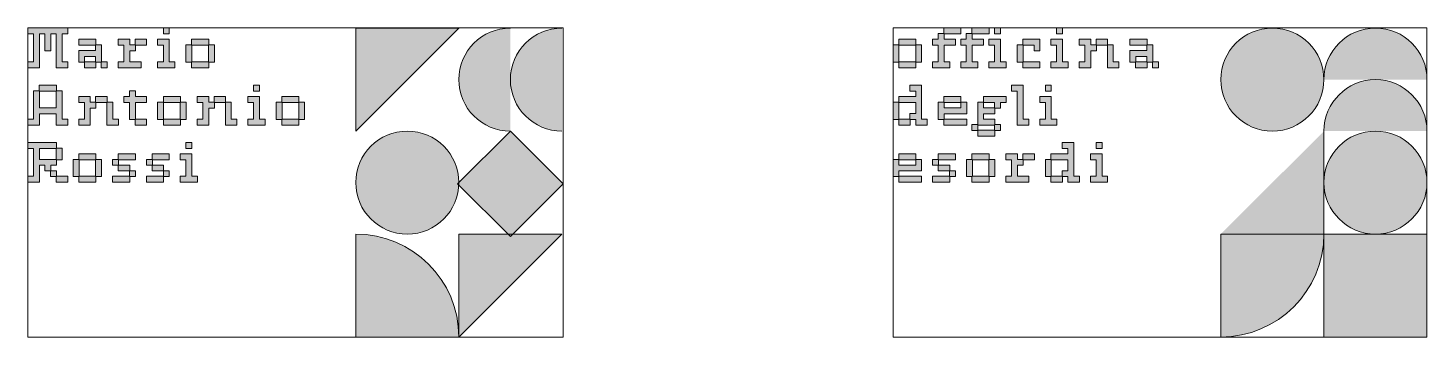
# Model space of a CAD drawing. Header units: inches. Extents: x 5 to 200, y -48 to -5.
import ezdxf

# ---------------------------------------------------------------- set-up
doc = ezdxf.new("R2010")
doc.units = ezdxf.units.IN
doc.header["$MEASUREMENT"] = 0
doc.layers.add('Livello 1', color=7, linetype='Continuous')

# ---------------------------------------------------------------- blocks, each defined once
blk = doc.blocks.new('block 2')
at = {"layer": 'Livello 1', "true_color": 0x1c1c1b}
h = blk.add_hatch(color=179, dxfattribs=at)
h.dxf.hatch_style = 2
edge = h.paths.add_edge_path()
edge.add_spline(control_points=[(72.07, -5), (68.11, -5), (64.9, -8.21), (64.9, -12.17), (64.9, -16.13), (68.11, -19.33), (72.07, -19.33)], knot_values=[0, 0, 0, 0, 0.352778, 0.352778, 0.352778, 0.705556, 0.705556, 0.705556, 0.705556], degree=3, periodic=0)
edge.add_line((72.07, -19.33), (72.07, -5))
h = blk.add_hatch(color=179, dxfattribs=at)
h.dxf.hatch_style = 2
edge = h.paths.add_edge_path()
edge.add_spline(control_points=[(79.24, -5), (75.28, -5), (72.07, -8.21), (72.07, -12.17), (72.07, -16.13), (75.28, -19.33), (79.24, -19.33)], knot_values=[0, 0, 0, 0, 0.352778, 0.352778, 0.352778, 0.705556, 0.705556, 0.705556, 0.705556], degree=3, periodic=0)
edge.add_line((79.24, -19.33), (79.24, -5))
h = blk.add_hatch(color=179, dxfattribs=at)
h.dxf.hatch_style = 2
edge = h.paths.add_edge_path()
edge.add_spline(control_points=[(57.74, -33.67), (61.7, -33.67), (64.9, -30.46), (64.9, -26.5), (64.9, -22.54), (61.7, -19.34), (57.74, -19.34), (53.78, -19.34), (50.57, -22.54), (50.57, -26.5), (50.57, -30.46), (53.78, -33.67), (57.74, -33.67)], knot_values=[0, 0, 0, 0, 0.352778, 0.352778, 0.352778, 0.705556, 0.705556, 0.705556, 1.058333, 1.058333, 1.058333, 1.411111, 1.411111, 1.411111, 1.411111], degree=3, periodic=0)
edge.add_line((57.74, -33.67), (57.74, -33.67))
h = blk.add_hatch(color=179, dxfattribs=at)
h.dxf.hatch_style = 2
edge = h.paths.add_edge_path()
edge.add_spline(control_points=[(64.9, -48), (64.9, -40.09), (58.49, -33.67), (50.57, -33.67), (50.57, -33.67), (50.57, -48), (50.57, -48), (50.57, -48), (64.9, -48), (64.9, -48)], knot_values=[0, 0, 0, 0, 0.352778, 0.352778, 0.352778, 0.705556, 0.705556, 0.705556, 1.058333, 1.058333, 1.058333, 1.058333], degree=3, periodic=0)
edge.add_line((64.9, -48), (64.9, -48))
at = {"layer": 'Livello 1', "lineweight": 0}
blk.add_lwpolyline([(5, -48), (79.4, -48), (79.4, -4.98), (5, -4.98), (5, -48)], dxfattribs=at)
for points, knots in [([(72.07, -5), (68.11, -5), (64.9, -8.21), (64.9, -12.17), (64.9, -16.13), (68.11, -19.33), (72.07, -19.33)], [0, 0, 0, 0, 1, 1, 1, 2, 2, 2, 2]), ([(79.24, -5), (75.28, -5), (72.07, -8.21), (72.07, -12.17), (72.07, -16.13), (75.28, -19.33), (79.24, -19.33)], [0, 0, 0, 0, 1, 1, 1, 2, 2, 2, 2]), ([(57.74, -33.67), (61.7, -33.67), (64.9, -30.46), (64.9, -26.5), (64.9, -22.54), (61.7, -19.34), (57.74, -19.34), (53.78, -19.34), (50.57, -22.54), (50.57, -26.5), (50.57, -30.46), (53.78, -33.67), (57.74, -33.67)], [0, 0, 0, 0, 1, 1, 1, 2, 2, 2, 3, 3, 3, 4, 4, 4, 4]), ([(64.9, -48), (64.9, -40.09), (58.49, -33.67), (50.57, -33.67), (50.57, -33.67), (50.57, -48), (50.57, -48), (50.57, -48), (64.9, -48), (64.9, -48)], [0, 0, 0, 0, 1, 1, 1, 2, 2, 2, 3, 3, 3, 3])]:
    blk.add_open_spline(points, degree=3, knots=knots, dxfattribs=at)
blk = doc.blocks.new('block 3')
at = {"layer": 'Livello 1', "true_color": 0x1c1c1b}
h = blk.add_hatch(color=179, dxfattribs=at)
h.dxf.hatch_style = 2
edge = h.paths.add_edge_path()
edge.add_spline(control_points=[(178.01, -19.33), (181.97, -19.33), (185.18, -16.13), (185.18, -12.17), (185.18, -8.21), (181.97, -5), (178.01, -5), (174.06, -5), (170.85, -8.21), (170.85, -12.17), (170.85, -16.13), (174.06, -19.33), (178.01, -19.33)], knot_values=[0, 0, 0, 0, 0.352778, 0.352778, 0.352778, 0.705556, 0.705556, 0.705556, 1.058333, 1.058333, 1.058333, 1.411111, 1.411111, 1.411111, 1.411111], degree=3, periodic=0)
edge.add_line((178.01, -19.33), (178.01, -19.33))
h = blk.add_hatch(color=179, dxfattribs=at)
h.dxf.hatch_style = 2
edge = h.paths.add_edge_path()
edge.add_spline(control_points=[(199.51, -12.17), (199.51, -8.21), (196.31, -5), (192.35, -5), (188.39, -5), (185.18, -8.21), (185.18, -12.17)], knot_values=[0, 0, 0, 0, 0.352778, 0.352778, 0.352778, 0.705556, 0.705556, 0.705556, 0.705556], degree=3, periodic=0)
edge.add_line((185.18, -12.17), (199.51, -12.17))
h = blk.add_hatch(color=179, dxfattribs=at)
h.dxf.hatch_style = 2
edge = h.paths.add_edge_path()
edge.add_spline(control_points=[(199.51, -19.33), (199.51, -15.38), (196.31, -12.17), (192.35, -12.17), (188.39, -12.17), (185.18, -15.38), (185.18, -19.33)], knot_values=[0, 0, 0, 0, 0.352778, 0.352778, 0.352778, 0.705556, 0.705556, 0.705556, 0.705556], degree=3, periodic=0)
edge.add_line((185.18, -19.33), (199.51, -19.33))
h = blk.add_hatch(color=179, dxfattribs=at)
h.dxf.hatch_style = 2
edge = h.paths.add_edge_path()
edge.add_spline(control_points=[(192.35, -33.67), (196.31, -33.67), (199.51, -30.46), (199.51, -26.5), (199.51, -22.54), (196.31, -19.34), (192.35, -19.34), (188.39, -19.34), (185.18, -22.54), (185.18, -26.5), (185.18, -30.46), (188.39, -33.67), (192.35, -33.67)], knot_values=[0, 0, 0, 0, 0.352778, 0.352778, 0.352778, 0.705556, 0.705556, 0.705556, 1.058333, 1.058333, 1.058333, 1.411111, 1.411111, 1.411111, 1.411111], degree=3, periodic=0)
edge.add_line((192.35, -33.67), (192.35, -33.67))
h = blk.add_hatch(color=179, dxfattribs=at)
h.dxf.hatch_style = 2
edge = h.paths.add_edge_path()
edge.add_spline(control_points=[(170.85, -48), (178.76, -48), (185.18, -41.58), (185.18, -33.67), (185.18, -33.67), (170.85, -33.67), (170.85, -33.67), (170.85, -33.67), (170.85, -48), (170.85, -48)], knot_values=[0, 0, 0, 0, 0.352778, 0.352778, 0.352778, 0.705556, 0.705556, 0.705556, 1.058333, 1.058333, 1.058333, 1.058333], degree=3, periodic=0)
edge.add_line((170.85, -48), (170.85, -48))
at = {"layer": 'Livello 1', "lineweight": 0}
blk.add_lwpolyline([(125.28, -48), (199.51, -48), (199.51, -4.98), (125.28, -4.98), (125.28, -48)], dxfattribs=at)
for points, knots in [([(178.01, -19.33), (181.97, -19.33), (185.18, -16.13), (185.18, -12.17), (185.18, -8.21), (181.97, -5), (178.01, -5), (174.06, -5), (170.85, -8.21), (170.85, -12.17), (170.85, -16.13), (174.06, -19.33), (178.01, -19.33)], [0, 0, 0, 0, 1, 1, 1, 2, 2, 2, 3, 3, 3, 4, 4, 4, 4]), ([(199.51, -12.17), (199.51, -8.21), (196.31, -5), (192.35, -5), (188.39, -5), (185.18, -8.21), (185.18, -12.17)], [0, 0, 0, 0, 1, 1, 1, 2, 2, 2, 2]), ([(199.51, -19.33), (199.51, -15.38), (196.31, -12.17), (192.35, -12.17), (188.39, -12.17), (185.18, -15.38), (185.18, -19.33)], [0, 0, 0, 0, 1, 1, 1, 2, 2, 2, 2]), ([(192.35, -33.67), (196.31, -33.67), (199.51, -30.46), (199.51, -26.5), (199.51, -22.54), (196.31, -19.34), (192.35, -19.34), (188.39, -19.34), (185.18, -22.54), (185.18, -26.5), (185.18, -30.46), (188.39, -33.67), (192.35, -33.67)], [0, 0, 0, 0, 1, 1, 1, 2, 2, 2, 3, 3, 3, 4, 4, 4, 4]), ([(170.85, -48), (178.76, -48), (185.18, -41.58), (185.18, -33.67), (185.18, -33.67), (170.85, -33.67), (170.85, -33.67), (170.85, -33.67), (170.85, -48), (170.85, -48)], [0, 0, 0, 0, 1, 1, 1, 2, 2, 2, 3, 3, 3, 3])]:
    blk.add_open_spline(points, degree=3, knots=knots, dxfattribs=at)

msp = doc.modelspace()

# ---------------------------------------------------------------- hatches: boundary and pattern name
at = {"layer": 'Livello 1', "true_color": 0x1c1c1b}
h = msp.add_hatch(color=179, dxfattribs=at)
h.dxf.hatch_style = 2
h.paths.add_polyline_path([(12.88, -8.95), (14.41, -8.95), (14.41, -9.69), (12.88, -9.69)])
h.paths.add_polyline_path([(12.06, -6.55), (12.06, -7.37), (14.41, -7.37), (14.41, -8.12), (12.06, -8.12), (12.06, -9.73), (12.84, -9.73), (12.84, -10.51), (14.45, -10.51), (14.45, -9.73), (15.19, -9.73), (15.19, -10.51), (16.01, -10.51), (16.01, -9.69), (15.23, -9.69), (15.23, -7.34), (14.45, -7.34), (14.45, -6.55)])
h.paths.add_polyline_path([(19.9, -6.55), (19.9, -7.34), (19.15, -7.34), (19.15, -6.55), (17.54, -6.55), (17.54, -7.37), (18.33, -7.37), (18.33, -9.69), (17.54, -9.69), (17.54, -10.51), (20.72, -10.51), (20.72, -9.69), (19.15, -9.69), (19.15, -8.16), (19.94, -8.16), (19.94, -7.37), (21.5, -7.37), (21.5, -6.55)])
h.paths.add_polyline_path([(23.03, -6.55), (23.03, -7.37), (23.82, -7.37), (23.82, -9.69), (23.03, -9.69), (23.03, -10.51), (25.43, -10.51), (25.43, -9.69), (24.64, -9.69), (24.64, -6.55)])
h.paths.add_polyline_path([(27.78, -7.37), (30.1, -7.37), (30.1, -9.69), (27.78, -9.69)])
h.paths.add_polyline_path([(27.74, -6.55), (27.74, -7.34), (26.96, -7.34), (26.96, -9.73), (27.74, -9.73), (27.74, -10.51), (30.13, -10.51), (30.13, -9.73), (30.91, -9.73), (30.91, -7.34), (30.13, -7.34), (30.13, -6.55)])
h.paths.add_polyline_path([(5, -4.98), (5, -5.81), (5.78, -5.81), (5.78, -9.69), (5, -9.69), (5, -10.51), (6.61, -10.51), (6.61, -5.81), (7.36, -5.81), (7.36, -8.16), (8.17, -8.16), (8.17, -5.81), (8.92, -5.81), (8.92, -10.51), (10.53, -10.51), (10.53, -9.69), (9.75, -9.69), (9.75, -5.81), (10.53, -5.81), (10.53, -4.98)])
h.paths.add_polyline_path([(23.82, -5.81), (24.64, -5.81), (24.64, -4.98), (23.82, -4.98)])
h = msp.add_hatch(color=179, dxfattribs=at)
h.dxf.hatch_style = 2
h.paths.add_polyline_path([(50.57, -5), (50.57, -19.33), (64.9, -5)])
h = msp.add_hatch(color=179, dxfattribs=at)
h.dxf.hatch_style = 2
h.paths.add_polyline_path([(126.1, -7.37), (128.42, -7.37), (128.42, -9.69), (126.1, -9.69)])
h.paths.add_polyline_path([(126.06, -6.55), (126.06, -7.34), (125.28, -7.34), (125.28, -9.73), (126.06, -9.73), (126.06, -10.51), (128.45, -10.51), (128.45, -9.73), (129.23, -9.73), (129.23, -7.34), (128.45, -7.34), (128.45, -6.55)])
h.paths.add_polyline_path([(138.6, -6.55), (138.6, -7.37), (139.38, -7.37), (139.38, -9.69), (138.6, -9.69), (138.6, -10.51), (140.99, -10.51), (140.99, -9.69), (140.21, -9.69), (140.21, -6.55)])
h.paths.add_polyline_path([(143.3, -6.55), (143.3, -7.34), (142.52, -7.34), (142.52, -9.73), (143.3, -9.73), (143.3, -10.51), (145.69, -10.51), (145.69, -9.69), (143.35, -9.69), (143.35, -7.37), (144.88, -7.37), (144.88, -8.16), (145.69, -8.16), (145.69, -6.55)])
h.paths.add_polyline_path([(147.23, -6.55), (147.23, -7.37), (148.01, -7.37), (148.01, -9.69), (147.23, -9.69), (147.23, -10.51), (149.62, -10.51), (149.62, -9.69), (148.83, -9.69), (148.83, -6.55)])
h.paths.add_polyline_path([(153.51, -6.55), (153.51, -7.34), (152.76, -7.34), (152.76, -6.55), (151.15, -6.55), (151.15, -7.37), (151.93, -7.37), (151.93, -9.69), (151.15, -9.69), (151.15, -10.51), (152.76, -10.51), (152.76, -8.16), (153.54, -8.16), (153.54, -7.37), (155.07, -7.37), (155.07, -10.51), (156.68, -10.51), (156.68, -9.69), (155.9, -9.69), (155.9, -7.34), (155.11, -7.34), (155.11, -6.55)])
h.paths.add_polyline_path([(159.03, -8.95), (160.56, -8.95), (160.56, -9.69), (159.03, -9.69)])
h.paths.add_polyline_path([(158.2, -6.55), (158.2, -7.37), (160.56, -7.37), (160.56, -8.12), (158.2, -8.12), (158.2, -9.73), (158.99, -9.73), (158.99, -10.51), (160.6, -10.51), (160.6, -9.73), (161.34, -9.73), (161.34, -10.51), (162.16, -10.51), (162.16, -9.69), (161.38, -9.69), (161.38, -7.34), (160.6, -7.34), (160.6, -6.55)])
h.paths.add_polyline_path([(132.34, -4.98), (132.34, -5.77), (131.55, -5.77), (131.55, -6.55), (130.77, -6.55), (130.77, -7.37), (131.55, -7.37), (131.55, -9.69), (130.77, -9.69), (130.77, -10.51), (133.16, -10.51), (133.16, -9.69), (132.37, -9.69), (132.37, -7.37), (133.94, -7.37), (133.94, -6.55), (132.37, -6.55), (132.37, -5.81), (134.72, -5.81), (134.72, -4.98)])
h.paths.add_polyline_path([(136.25, -4.98), (136.25, -5.77), (135.46, -5.77), (135.46, -6.55), (134.68, -6.55), (134.68, -7.37), (135.46, -7.37), (135.46, -9.69), (134.68, -9.69), (134.68, -10.51), (137.07, -10.51), (137.07, -9.69), (136.29, -9.69), (136.29, -7.37), (137.86, -7.37), (137.86, -6.55), (136.29, -6.55), (136.29, -5.81), (138.64, -5.81), (138.64, -4.98)])
h.paths.add_polyline_path([(139.38, -5.81), (140.21, -5.81), (140.21, -4.98), (139.38, -4.98)])
h.paths.add_polyline_path([(148.01, -5.81), (148.83, -5.81), (148.83, -4.98), (148.01, -4.98)])
h = msp.add_hatch(color=179, dxfattribs=at)
h.dxf.hatch_style = 2
h.paths.add_polyline_path([(14.41, -14.53), (14.41, -15.31), (13.66, -15.31), (13.66, -14.53), (12.06, -14.53), (12.06, -15.34), (12.84, -15.34), (12.84, -17.66), (12.06, -17.66), (12.06, -18.49), (13.66, -18.49), (13.66, -16.13), (14.45, -16.13), (14.45, -15.34), (15.98, -15.34), (15.98, -18.49), (17.59, -18.49), (17.59, -17.66), (16.8, -17.66), (16.8, -15.31), (16.01, -15.31), (16.01, -14.53)])
h.paths.add_polyline_path([(23.86, -15.34), (26.17, -15.34), (26.17, -17.66), (23.86, -17.66)])
h.paths.add_polyline_path([(23.82, -14.53), (23.82, -15.31), (23.03, -15.31), (23.03, -17.7), (23.82, -17.7), (23.82, -18.49), (26.21, -18.49), (26.21, -17.7), (26.99, -17.7), (26.99, -15.31), (26.21, -15.31), (26.21, -14.53)])
h.paths.add_polyline_path([(30.88, -14.53), (30.88, -15.31), (30.13, -15.31), (30.13, -14.53), (28.52, -14.53), (28.52, -15.34), (29.31, -15.34), (29.31, -17.66), (28.52, -17.66), (28.52, -18.49), (30.13, -18.49), (30.13, -16.13), (30.91, -16.13), (30.91, -15.34), (32.45, -15.34), (32.45, -18.49), (34.05, -18.49), (34.05, -17.66), (33.27, -17.66), (33.27, -15.31), (32.48, -15.31), (32.48, -14.53)])
h.paths.add_polyline_path([(35.58, -14.53), (35.58, -15.34), (36.36, -15.34), (36.36, -17.66), (35.58, -17.66), (35.58, -18.49), (37.97, -18.49), (37.97, -17.66), (37.19, -17.66), (37.19, -14.53)])
h.paths.add_polyline_path([(40.33, -15.34), (42.64, -15.34), (42.64, -17.66), (40.33, -17.66)])
h.paths.add_polyline_path([(40.28, -14.53), (40.28, -15.31), (39.5, -15.31), (39.5, -17.7), (40.28, -17.7), (40.28, -18.49), (42.68, -18.49), (42.68, -17.7), (43.46, -17.7), (43.46, -15.31), (42.68, -15.31), (42.68, -14.53)])
h.paths.add_polyline_path([(19.11, -13.74), (19.11, -14.53), (18.33, -14.53), (18.33, -15.34), (19.11, -15.34), (19.11, -17.7), (19.9, -17.7), (19.9, -18.49), (21.5, -18.49), (21.5, -17.66), (19.94, -17.66), (19.94, -15.34), (21.5, -15.34), (21.5, -14.53), (19.94, -14.53), (19.94, -13.74)])
h.paths.add_polyline_path([(6.61, -13.78), (8.92, -13.78), (8.92, -16.09), (6.61, -16.09)])
h.paths.add_polyline_path([(6.57, -12.95), (6.57, -13.74), (5.78, -13.74), (5.78, -17.66), (5, -17.66), (5, -18.49), (6.61, -18.49), (6.61, -16.92), (8.92, -16.92), (8.92, -18.49), (10.53, -18.49), (10.53, -17.66), (9.75, -17.66), (9.75, -13.74), (8.96, -13.74), (8.96, -12.95)])
h.paths.add_polyline_path([(36.36, -13.78), (37.19, -13.78), (37.19, -12.95), (36.36, -12.95)])
h = msp.add_hatch(color=179, dxfattribs=at)
h.dxf.hatch_style = 2
h.paths.add_polyline_path([(132.37, -15.34), (134.69, -15.34), (134.69, -16.09), (132.37, -16.09)])
h.paths.add_polyline_path([(132.33, -14.53), (132.33, -15.31), (131.55, -15.31), (131.55, -17.7), (132.33, -17.7), (132.33, -18.49), (135.51, -18.49), (135.51, -17.66), (132.37, -17.66), (132.37, -16.92), (135.51, -16.92), (135.51, -15.31), (134.72, -15.31), (134.72, -14.53)])
h.paths.add_polyline_path([(137.08, -18.49), (139.39, -18.49), (139.39, -19.23), (137.08, -19.23)])
h.paths.add_polyline_path([(137.86, -15.34), (139.39, -15.34), (139.39, -16.09), (137.86, -16.09)])
h.paths.add_polyline_path([(137.83, -14.53), (137.83, -15.31), (137.04, -15.31), (137.04, -18.44), (136.25, -18.44), (136.25, -19.27), (137.04, -19.27), (137.04, -20.05), (139.43, -20.05), (139.43, -19.27), (140.21, -19.27), (140.21, -18.44), (139.43, -18.44), (139.43, -17.66), (137.86, -17.66), (137.86, -16.92), (139.43, -16.92), (139.43, -16.13), (140.21, -16.13), (140.21, -15.34), (141, -15.34), (141, -14.53)])
h.paths.add_polyline_path([(145.67, -14.53), (145.67, -15.34), (146.45, -15.34), (146.45, -17.66), (145.67, -17.66), (145.67, -18.49), (148.06, -18.49), (148.06, -17.66), (147.28, -17.66), (147.28, -14.53)])
h.paths.add_polyline_path([(126.1, -15.34), (128.42, -15.34), (128.42, -16.88), (127.63, -16.88), (127.63, -17.66), (126.1, -17.66)])
h.paths.add_polyline_path([(127.63, -12.95), (127.63, -13.78), (128.42, -13.78), (128.42, -14.53), (126.06, -14.53), (126.06, -15.31), (125.28, -15.31), (125.28, -17.7), (126.06, -17.7), (126.06, -18.49), (127.67, -18.49), (127.67, -17.7), (128.42, -17.7), (128.42, -18.49), (130.02, -18.49), (130.02, -17.66), (129.23, -17.66), (129.23, -12.95)])
h.paths.add_polyline_path([(141.74, -12.95), (141.74, -13.78), (142.53, -13.78), (142.53, -18.49), (144.14, -18.49), (144.14, -17.66), (143.35, -17.66), (143.35, -12.95)])
h.paths.add_polyline_path([(146.45, -13.78), (147.28, -13.78), (147.28, -12.95), (146.45, -12.95)])
h = msp.add_hatch(color=179, dxfattribs=at)
h.dxf.hatch_style = 2
h.paths.add_polyline_path([(64.74, -26.67), (72.07, -34), (79.4, -26.67), (72.07, -19.34)])
h = msp.add_hatch(color=179, dxfattribs=at)
h.dxf.hatch_style = 2
h.paths.add_polyline_path([(170.85, -33.67), (185.18, -33.67), (185.18, -19.34)])
h = msp.add_hatch(color=179, dxfattribs=at)
h.dxf.hatch_style = 2
h.paths.add_polyline_path([(12.1, -23.32), (14.41, -23.32), (14.41, -25.63), (12.1, -25.63)])
h.paths.add_polyline_path([(12.06, -22.5), (12.06, -23.28), (11.27, -23.28), (11.27, -25.67), (12.06, -25.67), (12.06, -26.46), (14.45, -26.46), (14.45, -25.67), (15.23, -25.67), (15.23, -23.28), (14.45, -23.28), (14.45, -22.5)])
h.paths.add_polyline_path([(17.54, -22.5), (17.54, -23.28), (16.76, -23.28), (16.76, -24.1), (17.54, -24.1), (17.54, -24.89), (19.12, -24.89), (19.12, -25.63), (16.76, -25.63), (16.76, -26.46), (19.15, -26.46), (19.15, -25.67), (19.94, -25.67), (19.94, -24.85), (19.15, -24.85), (19.15, -24.07), (17.59, -24.07), (17.59, -23.32), (19.94, -23.32), (19.94, -22.5)])
h.paths.add_polyline_path([(22.25, -22.5), (22.25, -23.28), (21.47, -23.28), (21.47, -24.1), (22.25, -24.1), (22.25, -24.89), (23.82, -24.89), (23.82, -25.63), (21.47, -25.63), (21.47, -26.46), (23.86, -26.46), (23.86, -25.67), (24.64, -25.67), (24.64, -24.85), (23.86, -24.85), (23.86, -24.07), (22.29, -24.07), (22.29, -23.32), (24.64, -23.32), (24.64, -22.5)])
h.paths.add_polyline_path([(26.17, -22.5), (26.17, -23.32), (26.96, -23.32), (26.96, -25.63), (26.17, -25.63), (26.17, -26.46), (28.57, -26.46), (28.57, -25.63), (27.78, -25.63), (27.78, -22.5)])
h.paths.add_polyline_path([(6.61, -21.75), (8.92, -21.75), (8.92, -23.28), (6.61, -23.28)])
h.paths.add_polyline_path([(5, -20.93), (5, -21.75), (5.78, -21.75), (5.78, -25.63), (5, -25.63), (5, -26.46), (6.61, -26.46), (6.61, -24.1), (7.36, -24.1), (7.36, -24.89), (8.14, -24.89), (8.14, -25.67), (8.92, -25.67), (8.92, -26.46), (10.53, -26.46), (10.53, -25.63), (8.96, -25.63), (8.96, -24.85), (8.17, -24.85), (8.17, -24.1), (8.96, -24.1), (8.96, -23.32), (9.75, -23.32), (9.75, -21.72), (8.96, -21.72), (8.96, -20.93)])
h.paths.add_polyline_path([(26.96, -21.75), (27.78, -21.75), (27.78, -20.93), (26.96, -20.93)])
h = msp.add_hatch(color=179, dxfattribs=at)
h.dxf.hatch_style = 2
h.paths.add_polyline_path([(126.1, -23.32), (128.42, -23.32), (128.42, -24.07), (126.1, -24.07)])
h.paths.add_polyline_path([(126.06, -22.5), (126.06, -23.28), (125.28, -23.28), (125.28, -25.67), (126.06, -25.67), (126.06, -26.46), (129.23, -26.46), (129.23, -25.63), (126.1, -25.63), (126.1, -24.89), (129.23, -24.89), (129.23, -23.28), (128.45, -23.28), (128.45, -22.5)])
h.paths.add_polyline_path([(131.55, -22.5), (131.55, -23.28), (130.77, -23.28), (130.77, -24.1), (131.55, -24.1), (131.55, -24.89), (133.12, -24.89), (133.12, -25.63), (130.77, -25.63), (130.77, -26.46), (133.16, -26.46), (133.16, -25.67), (133.94, -25.67), (133.94, -24.85), (133.16, -24.85), (133.16, -24.07), (131.59, -24.07), (131.59, -23.32), (133.94, -23.32), (133.94, -22.5)])
h.paths.add_polyline_path([(136.3, -23.32), (138.61, -23.32), (138.61, -25.63), (136.3, -25.63)])
h.paths.add_polyline_path([(136.25, -22.5), (136.25, -23.28), (135.47, -23.28), (135.47, -25.67), (136.25, -25.67), (136.25, -26.46), (138.65, -26.46), (138.65, -25.67), (139.43, -25.67), (139.43, -23.28), (138.65, -23.28), (138.65, -22.5)])
h.paths.add_polyline_path([(143.32, -22.5), (143.32, -23.28), (142.57, -23.28), (142.57, -22.5), (140.96, -22.5), (140.96, -23.32), (141.74, -23.32), (141.74, -25.63), (140.96, -25.63), (140.96, -26.46), (144.14, -26.46), (144.14, -25.63), (142.57, -25.63), (142.57, -24.1), (143.35, -24.1), (143.35, -23.32), (144.92, -23.32), (144.92, -22.5)])
h.paths.add_polyline_path([(152.72, -22.5), (152.72, -23.32), (153.51, -23.32), (153.51, -25.63), (152.72, -25.63), (152.72, -26.46), (155.11, -26.46), (155.11, -25.63), (154.33, -25.63), (154.33, -22.5)])
h.paths.add_polyline_path([(147.28, -23.32), (149.59, -23.32), (149.59, -24.85), (148.81, -24.85), (148.81, -25.63), (147.28, -25.63)])
h.paths.add_polyline_path([(148.81, -20.93), (148.81, -21.75), (149.59, -21.75), (149.59, -22.5), (147.23, -22.5), (147.23, -23.28), (146.45, -23.28), (146.45, -25.67), (147.23, -25.67), (147.23, -26.46), (148.84, -26.46), (148.84, -25.67), (149.59, -25.67), (149.59, -26.46), (151.2, -26.46), (151.2, -25.63), (150.41, -25.63), (150.41, -20.93)])
h.paths.add_polyline_path([(153.51, -21.75), (154.33, -21.75), (154.33, -20.93), (153.51, -20.93)])
h = msp.add_hatch(color=179, dxfattribs=at)
h.dxf.hatch_style = 2
h.paths.add_polyline_path([(64.9, -33.67), (64.9, -48), (79.24, -33.67)])
h = msp.add_hatch(color=179, dxfattribs=at)
h.dxf.hatch_style = 2
h.paths.add_polyline_path([(185.18, -48), (199.51, -48), (199.51, -33.67), (185.18, -33.67)])

# ---------------------------------------------------------------- linework, layer by layer
at = {"layer": 'Livello 1', "lineweight": 0}
for points in [[(5, -4.98), (5, -5.81), (5.78, -5.81), (5.78, -9.69), (5, -9.69), (5, -10.51), (6.61, -10.51), (6.61, -5.81), (7.36, -5.81), (7.36, -8.16), (8.17, -8.16), (8.17, -5.81), (8.92, -5.81), (8.92, -10.51), (10.53, -10.51), (10.53, -9.69), (9.75, -9.69), (9.75, -5.81), (10.53, -5.81), (10.53, -4.98), (5, -4.98)], [(23.82, -5.81), (24.64, -5.81), (24.64, -4.98), (23.82, -4.98), (23.82, -5.81)], [(50.57, -5), (50.57, -19.33), (64.9, -5), (50.57, -5)], [(132.34, -4.98), (132.34, -5.77), (131.55, -5.77), (131.55, -6.55), (130.77, -6.55), (130.77, -7.37), (131.55, -7.37), (131.55, -9.69), (130.77, -9.69), (130.77, -10.51), (133.16, -10.51), (133.16, -9.69), (132.37, -9.69), (132.37, -7.37), (133.94, -7.37), (133.94, -6.55), (132.37, -6.55), (132.37, -5.81), (134.72, -5.81), (134.72, -4.98), (132.34, -4.98)], [(136.25, -4.98), (136.25, -5.77), (135.46, -5.77), (135.46, -6.55), (134.68, -6.55), (134.68, -7.37), (135.46, -7.37), (135.46, -9.69), (134.68, -9.69), (134.68, -10.51), (137.07, -10.51), (137.07, -9.69), (136.29, -9.69), (136.29, -7.37), (137.86, -7.37), (137.86, -6.55), (136.29, -6.55), (136.29, -5.81), (138.64, -5.81), (138.64, -4.98), (136.25, -4.98)], [(139.38, -5.81), (140.21, -5.81), (140.21, -4.98), (139.38, -4.98), (139.38, -5.81)], [(148.01, -5.81), (148.83, -5.81), (148.83, -4.98), (148.01, -4.98), (148.01, -5.81)], [(12.06, -6.55), (12.06, -7.37), (14.41, -7.37), (14.41, -8.12), (12.06, -8.12), (12.06, -9.73), (12.84, -9.73), (12.84, -10.51), (14.45, -10.51), (14.45, -9.73), (15.19, -9.73), (15.19, -10.51), (16.01, -10.51), (16.01, -9.69), (15.23, -9.69), (15.23, -7.34), (14.45, -7.34), (14.45, -6.55), (12.06, -6.55)], [(19.9, -6.55), (19.9, -7.34), (19.15, -7.34), (19.15, -6.55), (17.54, -6.55), (17.54, -7.37), (18.33, -7.37), (18.33, -9.69), (17.54, -9.69), (17.54, -10.51), (20.72, -10.51), (20.72, -9.69), (19.15, -9.69), (19.15, -8.16), (19.94, -8.16), (19.94, -7.37), (21.5, -7.37), (21.5, -6.55), (19.9, -6.55)], [(23.03, -6.55), (23.03, -7.37), (23.82, -7.37), (23.82, -9.69), (23.03, -9.69), (23.03, -10.51), (25.43, -10.51), (25.43, -9.69), (24.64, -9.69), (24.64, -6.55), (23.03, -6.55)], [(27.74, -6.55), (27.74, -7.34), (26.96, -7.34), (26.96, -9.73), (27.74, -9.73), (27.74, -10.51), (30.13, -10.51), (30.13, -9.73), (30.91, -9.73), (30.91, -7.34), (30.13, -7.34), (30.13, -6.55), (27.74, -6.55)], [(27.78, -7.37), (30.1, -7.37), (30.1, -9.69), (27.78, -9.69), (27.78, -7.37)], [(126.06, -6.55), (126.06, -7.34), (125.28, -7.34), (125.28, -9.73), (126.06, -9.73), (126.06, -10.51), (128.45, -10.51), (128.45, -9.73), (129.23, -9.73), (129.23, -7.34), (128.45, -7.34), (128.45, -6.55), (126.06, -6.55)], [(126.1, -7.37), (128.42, -7.37), (128.42, -9.69), (126.1, -9.69), (126.1, -7.37)], [(138.6, -6.55), (138.6, -7.37), (139.38, -7.37), (139.38, -9.69), (138.6, -9.69), (138.6, -10.51), (140.99, -10.51), (140.99, -9.69), (140.21, -9.69), (140.21, -6.55), (138.6, -6.55)], [(143.3, -6.55), (143.3, -7.34), (142.52, -7.34), (142.52, -9.73), (143.3, -9.73), (143.3, -10.51), (145.69, -10.51), (145.69, -9.69), (143.35, -9.69), (143.35, -7.37), (144.88, -7.37), (144.88, -8.16), (145.69, -8.16), (145.69, -6.55), (143.3, -6.55)], [(147.23, -6.55), (147.23, -7.37), (148.01, -7.37), (148.01, -9.69), (147.23, -9.69), (147.23, -10.51), (149.62, -10.51), (149.62, -9.69), (148.83, -9.69), (148.83, -6.55), (147.23, -6.55)], [(153.51, -6.55), (153.51, -7.34), (152.76, -7.34), (152.76, -6.55), (151.15, -6.55), (151.15, -7.37), (151.93, -7.37), (151.93, -9.69), (151.15, -9.69), (151.15, -10.51), (152.76, -10.51), (152.76, -8.16), (153.54, -8.16), (153.54, -7.37), (155.07, -7.37), (155.07, -10.51), (156.68, -10.51), (156.68, -9.69), (155.9, -9.69), (155.9, -7.34), (155.11, -7.34), (155.11, -6.55), (153.51, -6.55)], [(158.2, -6.55), (158.2, -7.37), (160.56, -7.37), (160.56, -8.12), (158.2, -8.12), (158.2, -9.73), (158.99, -9.73), (158.99, -10.51), (160.6, -10.51), (160.6, -9.73), (161.34, -9.73), (161.34, -10.51), (162.16, -10.51), (162.16, -9.69), (161.38, -9.69), (161.38, -7.34), (160.6, -7.34), (160.6, -6.55), (158.2, -6.55)], [(12.88, -8.95), (14.41, -8.95), (14.41, -9.69), (12.88, -9.69), (12.88, -8.95)], [(159.03, -8.95), (160.56, -8.95), (160.56, -9.69), (159.03, -9.69), (159.03, -8.95)], [(6.57, -12.95), (6.57, -13.74), (5.78, -13.74), (5.78, -17.66), (5, -17.66), (5, -18.49), (6.61, -18.49), (6.61, -16.92), (8.92, -16.92), (8.92, -18.49), (10.53, -18.49), (10.53, -17.66), (9.75, -17.66), (9.75, -13.74), (8.96, -13.74), (8.96, -12.95), (6.57, -12.95)], [(36.36, -13.78), (37.19, -13.78), (37.19, -12.95), (36.36, -12.95), (36.36, -13.78)], [(127.63, -12.95), (127.63, -13.78), (128.42, -13.78), (128.42, -14.53), (126.06, -14.53), (126.06, -15.31), (125.28, -15.31), (125.28, -17.7), (126.06, -17.7), (126.06, -18.49), (127.67, -18.49), (127.67, -17.7), (128.42, -17.7), (128.42, -18.49), (130.02, -18.49), (130.02, -17.66), (129.23, -17.66), (129.23, -12.95), (127.63, -12.95)], [(141.74, -12.95), (141.74, -13.78), (142.53, -13.78), (142.53, -18.49), (144.14, -18.49), (144.14, -17.66), (143.35, -17.66), (143.35, -12.95), (141.74, -12.95)], [(146.45, -13.78), (147.28, -13.78), (147.28, -12.95), (146.45, -12.95), (146.45, -13.78)], [(6.61, -13.78), (8.92, -13.78), (8.92, -16.09), (6.61, -16.09), (6.61, -13.78)], [(14.41, -14.53), (14.41, -15.31), (13.66, -15.31), (13.66, -14.53), (12.06, -14.53), (12.06, -15.34), (12.84, -15.34), (12.84, -17.66), (12.06, -17.66), (12.06, -18.49), (13.66, -18.49), (13.66, -16.13), (14.45, -16.13), (14.45, -15.34), (15.98, -15.34), (15.98, -18.49), (17.59, -18.49), (17.59, -17.66), (16.8, -17.66), (16.8, -15.31), (16.01, -15.31), (16.01, -14.53), (14.41, -14.53)], [(19.11, -13.74), (19.11, -14.53), (18.33, -14.53), (18.33, -15.34), (19.11, -15.34), (19.11, -17.7), (19.9, -17.7), (19.9, -18.49), (21.5, -18.49), (21.5, -17.66), (19.94, -17.66), (19.94, -15.34), (21.5, -15.34), (21.5, -14.53), (19.94, -14.53), (19.94, -13.74), (19.11, -13.74)], [(23.82, -14.53), (23.82, -15.31), (23.03, -15.31), (23.03, -17.7), (23.82, -17.7), (23.82, -18.49), (26.21, -18.49), (26.21, -17.7), (26.99, -17.7), (26.99, -15.31), (26.21, -15.31), (26.21, -14.53), (23.82, -14.53)], [(23.86, -15.34), (26.17, -15.34), (26.17, -17.66), (23.86, -17.66), (23.86, -15.34)], [(30.88, -14.53), (30.88, -15.31), (30.13, -15.31), (30.13, -14.53), (28.52, -14.53), (28.52, -15.34), (29.31, -15.34), (29.31, -17.66), (28.52, -17.66), (28.52, -18.49), (30.13, -18.49), (30.13, -16.13), (30.91, -16.13), (30.91, -15.34), (32.45, -15.34), (32.45, -18.49), (34.05, -18.49), (34.05, -17.66), (33.27, -17.66), (33.27, -15.31), (32.48, -15.31), (32.48, -14.53), (30.88, -14.53)], [(35.58, -14.53), (35.58, -15.34), (36.36, -15.34), (36.36, -17.66), (35.58, -17.66), (35.58, -18.49), (37.97, -18.49), (37.97, -17.66), (37.19, -17.66), (37.19, -14.53), (35.58, -14.53)], [(40.28, -14.53), (40.28, -15.31), (39.5, -15.31), (39.5, -17.7), (40.28, -17.7), (40.28, -18.49), (42.68, -18.49), (42.68, -17.7), (43.46, -17.7), (43.46, -15.31), (42.68, -15.31), (42.68, -14.53), (40.28, -14.53)], [(40.33, -15.34), (42.64, -15.34), (42.64, -17.66), (40.33, -17.66), (40.33, -15.34)], [(126.1, -15.34), (128.42, -15.34), (128.42, -16.88), (127.63, -16.88), (127.63, -17.66), (126.1, -17.66), (126.1, -15.34)], [(132.33, -14.53), (132.33, -15.31), (131.55, -15.31), (131.55, -17.7), (132.33, -17.7), (132.33, -18.49), (135.51, -18.49), (135.51, -17.66), (132.37, -17.66), (132.37, -16.92), (135.51, -16.92), (135.51, -15.31), (134.72, -15.31), (134.72, -14.53), (132.33, -14.53)], [(132.37, -15.34), (134.69, -15.34), (134.69, -16.09), (132.37, -16.09), (132.37, -15.34)], [(137.83, -14.53), (137.83, -15.31), (137.04, -15.31), (137.04, -18.44), (136.25, -18.44), (136.25, -19.27), (137.04, -19.27), (137.04, -20.05), (139.43, -20.05), (139.43, -19.27), (140.21, -19.27), (140.21, -18.44), (139.43, -18.44), (139.43, -17.66), (137.86, -17.66), (137.86, -16.92), (139.43, -16.92), (139.43, -16.13), (140.21, -16.13), (140.21, -15.34), (141, -15.34), (141, -14.53), (137.83, -14.53)], [(137.86, -15.34), (139.39, -15.34), (139.39, -16.09), (137.86, -16.09), (137.86, -15.34)], [(145.67, -14.53), (145.67, -15.34), (146.45, -15.34), (146.45, -17.66), (145.67, -17.66), (145.67, -18.49), (148.06, -18.49), (148.06, -17.66), (147.28, -17.66), (147.28, -14.53), (145.67, -14.53)], [(64.74, -26.67), (72.07, -34), (79.4, -26.67), (72.07, -19.34), (64.74, -26.67)], [(137.08, -18.49), (139.39, -18.49), (139.39, -19.23), (137.08, -19.23), (137.08, -18.49)], [(170.85, -33.67), (185.18, -33.67), (185.18, -19.34)], [(5, -20.93), (5, -21.75), (5.78, -21.75), (5.78, -25.63), (5, -25.63), (5, -26.46), (6.61, -26.46), (6.61, -24.1), (7.36, -24.1), (7.36, -24.89), (8.14, -24.89), (8.14, -25.67), (8.92, -25.67), (8.92, -26.46), (10.53, -26.46), (10.53, -25.63), (8.96, -25.63), (8.96, -24.85), (8.17, -24.85), (8.17, -24.1), (8.96, -24.1), (8.96, -23.32), (9.75, -23.32), (9.75, -21.72), (8.96, -21.72), (8.96, -20.93), (5, -20.93)], [(26.96, -21.75), (27.78, -21.75), (27.78, -20.93), (26.96, -20.93), (26.96, -21.75)], [(148.81, -20.93), (148.81, -21.75), (149.59, -21.75), (149.59, -22.5), (147.23, -22.5), (147.23, -23.28), (146.45, -23.28), (146.45, -25.67), (147.23, -25.67), (147.23, -26.46), (148.84, -26.46), (148.84, -25.67), (149.59, -25.67), (149.59, -26.46), (151.2, -26.46), (151.2, -25.63), (150.41, -25.63), (150.41, -20.93), (148.81, -20.93)], [(153.51, -21.75), (154.33, -21.75), (154.33, -20.93), (153.51, -20.93), (153.51, -21.75)], [(6.61, -21.75), (8.92, -21.75), (8.92, -23.28), (6.61, -23.28), (6.61, -21.75)], [(12.06, -22.5), (12.06, -23.28), (11.27, -23.28), (11.27, -25.67), (12.06, -25.67), (12.06, -26.46), (14.45, -26.46), (14.45, -25.67), (15.23, -25.67), (15.23, -23.28), (14.45, -23.28), (14.45, -22.5), (12.06, -22.5)], [(12.1, -23.32), (14.41, -23.32), (14.41, -25.63), (12.1, -25.63), (12.1, -23.32)], [(17.54, -22.5), (17.54, -23.28), (16.76, -23.28), (16.76, -24.1), (17.54, -24.1), (17.54, -24.89), (19.12, -24.89), (19.12, -25.63), (16.76, -25.63), (16.76, -26.46), (19.15, -26.46), (19.15, -25.67), (19.94, -25.67), (19.94, -24.85), (19.15, -24.85), (19.15, -24.07), (17.59, -24.07), (17.59, -23.32), (19.94, -23.32), (19.94, -22.5), (17.54, -22.5)], [(22.25, -22.5), (22.25, -23.28), (21.47, -23.28), (21.47, -24.1), (22.25, -24.1), (22.25, -24.89), (23.82, -24.89), (23.82, -25.63), (21.47, -25.63), (21.47, -26.46), (23.86, -26.46), (23.86, -25.67), (24.64, -25.67), (24.64, -24.85), (23.86, -24.85), (23.86, -24.07), (22.29, -24.07), (22.29, -23.32), (24.64, -23.32), (24.64, -22.5), (22.25, -22.5)], [(26.17, -22.5), (26.17, -23.32), (26.96, -23.32), (26.96, -25.63), (26.17, -25.63), (26.17, -26.46), (28.57, -26.46), (28.57, -25.63), (27.78, -25.63), (27.78, -22.5), (26.17, -22.5)], [(126.06, -22.5), (126.06, -23.28), (125.28, -23.28), (125.28, -25.67), (126.06, -25.67), (126.06, -26.46), (129.23, -26.46), (129.23, -25.63), (126.1, -25.63), (126.1, -24.89), (129.23, -24.89), (129.23, -23.28), (128.45, -23.28), (128.45, -22.5), (126.06, -22.5)], [(126.1, -23.32), (128.42, -23.32), (128.42, -24.07), (126.1, -24.07), (126.1, -23.32)], [(131.55, -22.5), (131.55, -23.28), (130.77, -23.28), (130.77, -24.1), (131.55, -24.1), (131.55, -24.89), (133.12, -24.89), (133.12, -25.63), (130.77, -25.63), (130.77, -26.46), (133.16, -26.46), (133.16, -25.67), (133.94, -25.67), (133.94, -24.85), (133.16, -24.85), (133.16, -24.07), (131.59, -24.07), (131.59, -23.32), (133.94, -23.32), (133.94, -22.5), (131.55, -22.5)], [(136.25, -22.5), (136.25, -23.28), (135.47, -23.28), (135.47, -25.67), (136.25, -25.67), (136.25, -26.46), (138.65, -26.46), (138.65, -25.67), (139.43, -25.67), (139.43, -23.28), (138.65, -23.28), (138.65, -22.5), (136.25, -22.5)], [(136.3, -23.32), (138.61, -23.32), (138.61, -25.63), (136.3, -25.63), (136.3, -23.32)], [(143.32, -22.5), (143.32, -23.28), (142.57, -23.28), (142.57, -22.5), (140.96, -22.5), (140.96, -23.32), (141.74, -23.32), (141.74, -25.63), (140.96, -25.63), (140.96, -26.46), (144.14, -26.46), (144.14, -25.63), (142.57, -25.63), (142.57, -24.1), (143.35, -24.1), (143.35, -23.32), (144.92, -23.32), (144.92, -22.5), (143.32, -22.5)], [(147.28, -23.32), (149.59, -23.32), (149.59, -24.85), (148.81, -24.85), (148.81, -25.63), (147.28, -25.63), (147.28, -23.32)], [(152.72, -22.5), (152.72, -23.32), (153.51, -23.32), (153.51, -25.63), (152.72, -25.63), (152.72, -26.46), (155.11, -26.46), (155.11, -25.63), (154.33, -25.63), (154.33, -22.5), (152.72, -22.5)], [(64.9, -33.67), (64.9, -48), (79.24, -33.67), (64.9, -33.67)], [(185.18, -48), (199.51, -48), (199.51, -33.67), (185.18, -33.67), (185.18, -48)]]:
    msp.add_lwpolyline(points, dxfattribs=at)

# ---------------------------------------------------------------- block references
at = {"layer": 'Livello 1'}
for name in ['block 2', 'block 3']:
    msp.add_blockref(name, (0, 0), dxfattribs=at)

doc.saveas('drawing.dxf')
